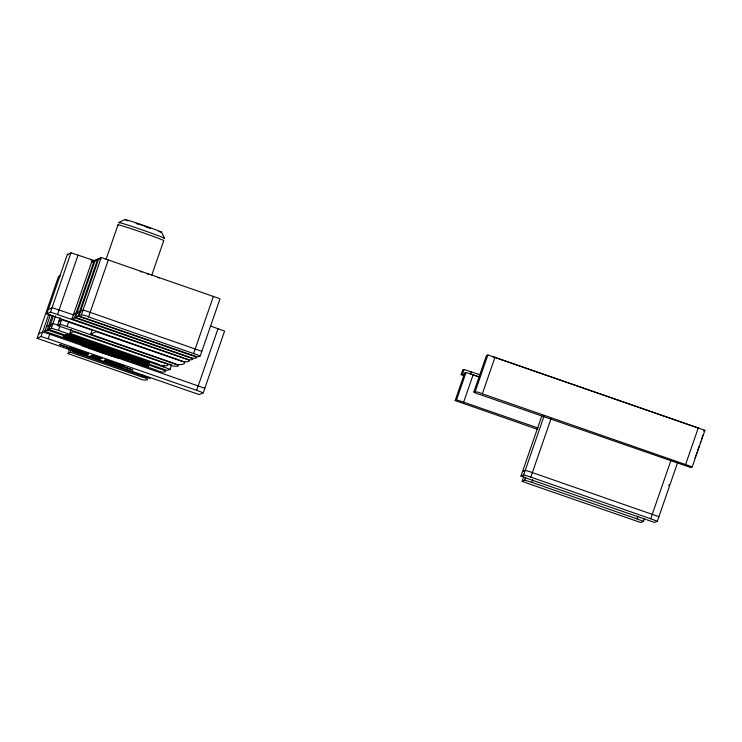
<?xml version="1.0" encoding="UTF-8"?>
<svg xmlns="http://www.w3.org/2000/svg" width="742" height="742" viewBox="0 0 742 742"><rect width="100%" height="100%" fill="white"/><g stroke="black" fill="none" stroke-linecap="round" stroke-linejoin="round"><path stroke-width="1.11" d="M702.785 435.174L702.303 436.815M668.792 485.685L669.126 484.619M701.589 439.069L701.969 437.873M700.198 443.299L700.698 441.805M210.385 325.979L224.585 331.099L203.243 392.833L199.199 394.605L37.128 338.324L58.47 276.59L60.445 275.709M46.783 313.847L50.382 312.234L53.276 313.068L183.144 358.108C196.732 361.215 184.099 363.654 179.007 359.963L46.811 313.875L67.364 254.432L71.26 252.864L95.282 260.924M37.1 338.296L41.06 336.516L48.61 314.701M50.475 312.234L70.954 252.818M44.687 331.145L47.21 330.014L50.864 331.099L159.409 368.755C172.32 372.057 161.635 373.439 156.349 370.128L44.854 331.257L50.437 314.525M47.21 330.014L52.2 315.591M171.55 364.721L170.131 369.405L166.987 370.397L49.603 329.671L48.824 329.29L53.443 315.953M48.824 329.29L51.337 328.159L55.576 315.925M41.06 336.516L48.174 338.779L49.76 334.206L204.829 388.261M57.505 314.487L78.077 255.072M57.459 325.413L59.972 324.291L63.636 325.376L172.172 363.033C185.092 366.325 174.398 367.717 169.12 364.405L57.876 325.645L57.459 325.413L60.176 317.557M59.972 324.291L61.651 319.719L92.759 330.338M51.337 328.159L58.46 330.413L60.046 325.849C57.264 325.163 52.144 322.056 50.827 324.94M65.574 337.434L63.404 336.97L68.793 338.575M67.095 326.545L68.681 321.972M63.404 336.97L65.268 337.016M71.993 339.66L72.837 340.309L63.144 337.063L66.492 337.962M71.928 318.921L74.45 317.799L78.105 318.884L186.65 356.54C199.57 359.833 188.876 361.224 183.599 357.913L71.955 318.958L91.711 261.796L94.531 260.72M80.229 339.4C79.598 338.185 80.785 340.207 77.474 338.565L80.767 339.799L67.142 334.846M65.24 337.888L66.428 338.129L66.65 337.462M68.041 335.57L69.451 335.699M74.45 317.799L94.234 260.665M72.837 340.309L67.615 338.167M73.421 336.989L75.22 337.666L66.344 334.577L68.895 334.976M64.072 337.026L78.021 342.062L67.847 338.825L68.032 338.111L69.562 338.556M70.471 338.769L72.929 339.632C72.549 340.689 67.643 338.862 68.245 338.148M69.952 333.26L73.375 331.73L75.573 332.342L161.821 362.226C175.288 365.361 163.008 367.633 157.861 363.997L71.204 333.826L69.952 333.26L71.223 329.606M75.434 317.353L77.956 316.222L81.611 317.307L190.156 354.964C203.076 358.265 192.382 359.647 187.105 356.336L75.461 317.39L95.217 260.229L97.74 259.097L99.317 259.514M68.218 338.806L65.296 337.415M68.45 338.909L68.032 338.111M68.134 338.491L68.783 338.306M68.783 335.319L70.991 335.672M75.267 337.489L75.721 338.102L67.874 335.004M77.956 316.222L97.74 259.097M71.139 336.543L70.926 336.052M71.353 339.567L70.49 338.871L72.818 340.161M78.94 315.777L98.723 258.652L101.246 257.52L220.031 298.766L200.247 355.891L197.734 357.023L85.525 318.281C72.614 314.988 83.299 313.597 88.586 316.908L200.247 355.891M67.828 353.48L70.342 352.357L72.54 352.96L141.425 376.815C154.327 380.117 143.688 381.509 138.374 378.188L68.245 353.711L69.405 348.907M72.586 340.124L72.141 339.613M81.462 314.654L101.246 257.52M73.106 340.643L75.656 341.468M76.714 338.046L75.424 337.202L79.44 339.038M70.342 352.357L71.288 349.612M74.71 340.652L77.242 341.626M81.286 343.407L95.087 347.989L80.155 342.804L80.748 343.184L81.564 342.721L75.842 340.838L76.686 340.17C80.683 340.43 91.016 347.506 92.444 345.781M75.842 340.838L76.686 340.17M77.4 338.834L77.595 338.222L80.349 339.057M76.621 341.765L76.862 341.079M77.864 338.454L78.763 338.788M89.615 342.628L90.83 342.656L90.264 343.221L88.53 342.572L88.094 342.275L89.615 342.628L89.819 342.025L82.631 339.094L81.963 339.688L77.335 338.074C82.909 336.664 87.76 343.249 93.937 343.017C90.663 343.843 105.902 346.82 93.269 343.611M105.976 259.607L118.034 224.78M79.069 339.14L80.424 339.65M79.886 339.632L80.145 339.02M88.586 316.908L108.369 259.783M80.748 343.184L80.488 342.656M81.963 339.688L82.631 339.094M77.465 354.611L78.096 352.784M82.279 343.787L85.274 344.492M83.66 340.903L83.058 340.532L98 345.716L83.392 340.383M84.198 341.135L84.477 340.448L85.339 340.708M92.323 346.124L84.031 343.685L81.138 341.858M85.182 341.515L88.187 342.22M93.817 343.361L85.636 340.578M85.228 344.659L87.806 345.28L85.228 344.659L86.397 344.427M86.285 344.77L86.536 343.945L88.725 344.474M87.908 341.524L86.406 340.392M90.663 334.16L96.052 331.739L97.109 331.999L178.562 360.167C193.068 363.079 177.644 367.03 172.626 362.829L91.442 334.531L90.663 334.16L92.407 329.698M88.14 342.387L89.309 342.145M88.215 345.132L84.143 343.342M94.614 347.581L87.927 344.937M89.606 345.939C89.522 345.215 90.478 347.117 88.085 345.744M89.624 346.217L89.903 345.522M89.884 346.254L89.726 345.596M90.988 343.472L92.945 343.963L90.83 342.656M91.628 343.676L91.897 343.036M91.127 346.338L93.01 347.024M92.054 343.945C92.648 342.442 93.65 344.344 91.748 343.333M92.527 343.936L92.815 343.24L94.151 343.713M92.787 343.982L92.871 343.425M93.668 344.492L97.527 345.299M93.65 347.275L94.865 347.395M95.087 344.446L95.922 344.752M96.562 344.993L97.777 345.123M96.404 347.979L97.239 347.312L96.404 347.979L91.776 346.375M112.07 353.739L111.012 352.904L112.07 353.739L102.396 350.493L112.079 353.953L102.405 350.827L97.443 348.527M97.972 349.167L97.703 348.657M98.473 349.371L98.723 348.694L97.536 348.397M99.066 349.603L98.092 348.823M97.582 349L97.202 348.731L99.688 348.981M99.743 349.862L99.187 349.259M105.828 351.105L106.486 350.521L105.828 351.105L114.639 354.166L100.003 349.232L100.847 348.564L105.549 350.196M100.003 349.232L100.847 348.564M100.504 350.141L99.864 349.519M99.567 349.324L100.866 349.361M101.385 350.465L100.624 349.797M100.745 349.705L102.238 349.816M102.405 350.632L107.321 352.348L102.405 350.632L102.915 350.215M102.405 350.827L102.637 350.669M104.038 351.105L104.26 350.604L104.668 351.124M104.325 351.124L105.494 351.133M126.335 354.407C117.7 353.034 108.898 347.284 99.66 345.828L106.56 347.748M105.41 348.081L111.968 350.27L111.235 350.595L106.097 348.814L106.7 348.258M105.958 351.782L107.321 351.921M107.247 347.896L116.605 351.04M106.394 351.736L106.996 351.996M107.766 348.814L107.942 348.1L111.949 349.491L107.822 348.443M108.694 352.988L108.972 352.153L110.901 353.248M110.623 353.35L109.881 352.682M111.152 353.776L111.977 353.628M111.328 353.619L110.743 353.007M137.697 358.173L133.551 357.301L139.403 359.629L112.849 350.317L116.717 351.365M117.709 352.728L117.115 352.357L132.057 357.542L117.449 352.209M118.256 352.96L118.534 352.274L119.286 352.877M119.239 353.34L117.83 352.385M119.555 352.738L125.222 354.073M120.38 353.229L121.707 353.674M120.501 353.804L119.36 352.997M119.527 356.271L126.084 358.46L125.352 358.785L120.213 357.004L120.816 356.448M125.955 354.862L124.888 354.481L124.322 355.047L122.189 354.212L124.304 354.277L120.621 353.461M117.524 354.398L121.892 356.531L115.214 354.509L130.972 359.592M121.883 357.004L125.148 357.755M123.246 354.314L123.395 353.86L125.083 354.824M130.258 358.776L134.358 360.204L129.229 359.082L135.267 360.9L122.847 356.206M123.775 354.852L123.422 354.342M151.665 275.467L163.722 240.649M124.322 355.047L124.888 354.481M125.046 355.297L127.003 355.789L125.463 354.685M125.843 354.917L129.804 355.724L133.059 357.421M126.112 355.77C126.706 354.268 127.707 356.169 125.806 355.158M125.741 357.765L129.108 358.757M126.585 355.761L126.873 355.066L128.208 355.539M126.845 355.808L126.928 355.251M130.063 355.984L127.17 354.426L139.589 359.119L133.551 357.301M127.726 356.318L130.082 357.078M129.052 356.754L129.266 355.928L129.98 356.577M135.202 361.066L128.858 358.859M130.611 356.819L131.835 356.939M130.87 357.319L131.584 357.125M133.43 356.985L136.63 357.709M135.517 358.525L136.639 358.497L134.283 358.2L144.087 361.215L133.412 358.303L148.808 363.515L140.878 360.76L141.11 360.12L141.88 360.77M136.565 362.448C142.241 362.792 144.662 365.75 136.565 362.448L141.676 364.044M136.519 358.84L137.956 358.933M139.357 359.981L141.11 360.12M145.877 365.685C152.629 367.661 143.206 365.574 141.277 363.932M141.156 364.276L132.048 361.002L142.01 363.608L133.402 360.927M143.289 361.373L143.967 361.15M148.298 362.968C151.479 363.775 143.095 361.317 147.445 362.254M141.425 376.815L142.056 374.988M148.641 363.589L149.161 362.968M170.131 369.405L163.546 366.9L164.177 365.073M193.662 353.396L213.446 296.271M203.243 392.833L196.658 390.329L218.027 328.632M464.334 375.971L461.144 374.673L462.73 370.11L464.093 369.497L479.981 374.793M461.144 374.673L462.516 374.061L464.093 369.497M537.291 429.256L455.18 400.559L464.65 373.105L466.319 372.54L479.712 377.029M455.161 400.522L456.525 399.91L466.022 372.493M470.27 374.497L471.216 371.751M456.618 399.919L463.648 402.173L473.146 374.747M473.767 392.184L486.427 355.613L487.976 354.973L704.9 430.314L692.24 466.876L690.691 467.525L480.352 394.679C468.146 391.09 476.744 390.913 482.346 393.789L692.24 466.876M475.223 391.526L487.884 354.964M482.346 393.789L495.007 357.227M677.511 462.925L657.31 521.264L654.611 522.47L526.672 478.265L520.977 476.076L541.549 416.661L543.348 415.854M520.977 476.076L523.676 474.861L544.248 415.455M644.418 518.612L643.472 521.357L640.958 522.489L639.901 522.229L528.749 483.747L522.192 481.28L523.75 476.67M522.164 481.243L524.687 480.111L525.633 477.375M523.676 474.861L530.799 477.125L551 418.785M524.779 480.12L531.81 482.374L532.756 479.629M643.472 521.357L636.886 518.862L637.842 516.117M657.31 521.264L650.725 518.76L670.926 460.43M685.654 464.371L698.315 427.809M699.131 446.415L697.489 451.053M696.478 453.844L696.97 452.499M695.597 456.182L696.015 455.078M694.902 457.916L695.226 457.128M118.822 222.498L124.981 219.511M61.558 319.719L59.035 320.85L59.824 321.221M78.17 337.415L77.456 337.731L82.084 339.344M80.47 342.442L84.031 343.685M73.912 350.753L72.234 351.504L149.903 378.476M97.888 345.215L98.612 344.891L88.029 341.181M141.796 363.701L139.617 363.126M703.444 430.963L704.9 430.314M462.516 374.061L464.715 374.673M149.04 363.311L140.878 360.76M83.392 340.188L84.477 340.448M144.087 361.215L143.401 361.029M105.429 347.831L112.849 350.317M89.355 345.772L90.116 345.791M117.876 352.098L118.534 352.274M101.951 346.078L106.282 347.256M76.732 341.422L77.456 341.617M63.487 336.488L64.192 336.683M80.692 339.484L78.94 338.955M149.819 228.221L148.752 227.905M80.59 311.909C79.719 311.167 76.148 312.512 77.437 313.013M77.085 313.486C76.213 312.744 72.642 314.079 73.931 314.58M131.019 355.891L132.707 356.392M137.446 223.713L136.213 223.379L136.88 223.759M75.081 337.554L75.628 337.712M121.521 356.698L128.737 359.202M116.29 354.453L122.013 356.188M110.206 353.099L111.272 353.433M50.985 326.053C50.029 324.968 45.67 325.766 46.69 326.795M492.456 356.55L699.604 428.449M470.586 374.079L479.536 377.112M136.138 358.692L137.279 359.054M138.095 223.917L139.681 224.427M140.999 360.417L142.26 360.825M90.292 259.756L91.266 260.071M144.365 361.512L146.61 362.235M68.663 338.649L70.369 339.215M103.324 350.502L105.132 351.105M146.378 227.145L147.25 227.432M106.579 348.601L101.135 346.792L104.103 347.794M120.696 356.791L115.251 354.982L118.219 355.984M103.472 350.456L104.446 350.78M140.581 224.724L141.546 225.049M75.675 337.87L77.511 338.491M92.175 343.602L93.789 344.149M137.836 359.276L146.026 362.115M126.223 355.427L127.847 355.975M102.118 350.159L109.992 352.904M92.388 260.442L93.575 260.85M70.87 336.015L75.304 337.545M70.815 336.395L65.713 334.642L67.03 335.189M142.529 225.382L144.532 226.078M139.709 359.527L141.24 360.055M108.137 351.996L112.19 353.396M49.76 334.206L42.637 331.952L38.844 333.835M463.648 402.173L538.108 428.023M73.291 314.849L52.265 307.707L48.536 309.386M530.799 477.125L650.725 518.76M531.81 482.374L636.886 518.862M58.46 330.413L163.546 366.9M92.37 342.34L98.732 344.548M108.944 348.452L111.949 349.491M78.058 337.758L85.478 340.337M127.049 354.769L120.825 352.608L126.214 354.75M101.7 346.152L105.549 347.488M119.675 352.394L125.964 354.574M136.352 358.182L139.524 359.286L136.593 358.126M106.217 348.471L111.356 350.261M135.703 358.711L144.412 361.734M97.239 347.312L89.819 344.733L97.119 347.655M76.565 340.513L83.994 343.092M100.726 348.907L106.375 350.864M122.727 356.54L116.503 354.388L121.892 356.531M75.962 340.495L80.59 342.099M91.897 346.032L96.525 347.636M100.124 348.888L107.349 351.393M109.417 352.116L112.515 353.192M116.383 354.528L121.642 356.355M142.891 363.914L146.434 365.138M141.889 363.951L148.289 366.14M120.334 356.661L125.472 358.442M139.357 363.163L141.416 363.877M142.167 364.239L148.131 366.205M48.174 338.779L196.658 390.329M135.415 358.219L139.477 359.638M124.313 354.769L122.189 354.212M72.799 336.896L71.742 336.636L75.601 338.018M90.719 342.999L91.294 343.203M123.895 354.509L124.443 354.704M124.767 354.824L125.352 355.028M87.806 345.28L88.381 345.475M72.929 339.632L73.95 339.994M101.506 350.122L102.526 350.484M66.372 338.306L67.847 338.825M107.85 351.949L108.916 352.329M66.428 338.129L67.494 338.51M145.506 226.421L148.094 227.367M138.049 224.214L138.791 224.492M169.89 364.053L170.456 364.266M148.79 227.627L150.181 228.193M122.736 352.979L125.435 354.045M129.349 358.738L131.297 359.518M129.229 359.082L135.081 361.41M71.26 336.209L71.779 336.414M72.28 339.521L72.799 339.734M463.509 370.481L462.73 370.11M465.438 373.486L464.678 373.143M96.006 260.6L95.217 260.229M92.5 262.176L91.739 261.833M68.143 254.812L67.383 254.469M83.772 340.559L84.319 340.791M80.869 342.841L81.407 343.064M82.51 339.437L85.516 340.921M522.72 471.615L525.253 470.298L528.916 471.383L658.896 516.692M201.833 351.328L86.703 311.167L83.048 310.082L80.553 311.25M161.506 232.135L164.483 238.275M140.321 271.489A23.948 0.668 19.1 0 1 141.907 272.017M146.972 273.715A23.948 0.668 19.1 0 1 148.725 274.308M157.527 277.378A23.948 0.668 19.1 0 1 159.215 277.981M118.349 225.039A24.189 0.677 19.1 0 1 140.581 231.894A24.189 0.677 19.1 0 1 163.5 240.64M125.648 219.92A19.357 0.538 19.1 0 1 143.976 225.54A19.357 0.538 19.1 0 1 160.411 231.996M159.651 231.782A19.357 0.538 19.1 0 1 158.723 231.513M128.041 220.912A19.357 0.538 19.1 0 1 126.261 220.189M119.666 223.008A24.189 0.677 19.1 0 1 141.37 229.612A24.189 0.677 19.1 0 1 163.824 238.275M59.703 344.548L68.756 347.692L59.703 344.548M69.961 347.395L79.014 350.549L69.961 347.395M73.402 349.306L82.464 352.45L73.402 349.306M87.222 347.173L112.302 355.882L87.222 347.173M78.253 351.393L87.306 354.537L78.253 351.393M92.936 355.084L101.997 358.228L92.936 355.084M105.114 359.907L114.175 363.051L105.114 359.907M109.955 361.994L119.017 365.138L109.955 361.994M115.186 363.107L124.248 366.251L115.186 363.107M113.415 363.905L122.467 367.049L113.415 363.905M123.71 366.761L132.735 369.915L123.71 366.761M68.32 348.23L77.251 351.365L68.32 348.23M79.403 350.966L88.344 354.101L79.403 350.966M92.537 355.362L101.478 358.497L92.537 355.362M91.823 355.678L100.754 358.822L91.823 355.678M91.099 356.002L100.04 359.147L91.099 356.002M90.561 356.243L99.493 359.388L90.561 356.243M104.297 360.408L113.155 363.534L104.297 360.408M89.968 348.647A19.357 0.538 19.1 0 0 118.006 357.885A19.357 0.538 19.1 0 0 91.22 348.091A19.357 0.538 19.1 0 0 89.968 348.647"/></g></svg>
